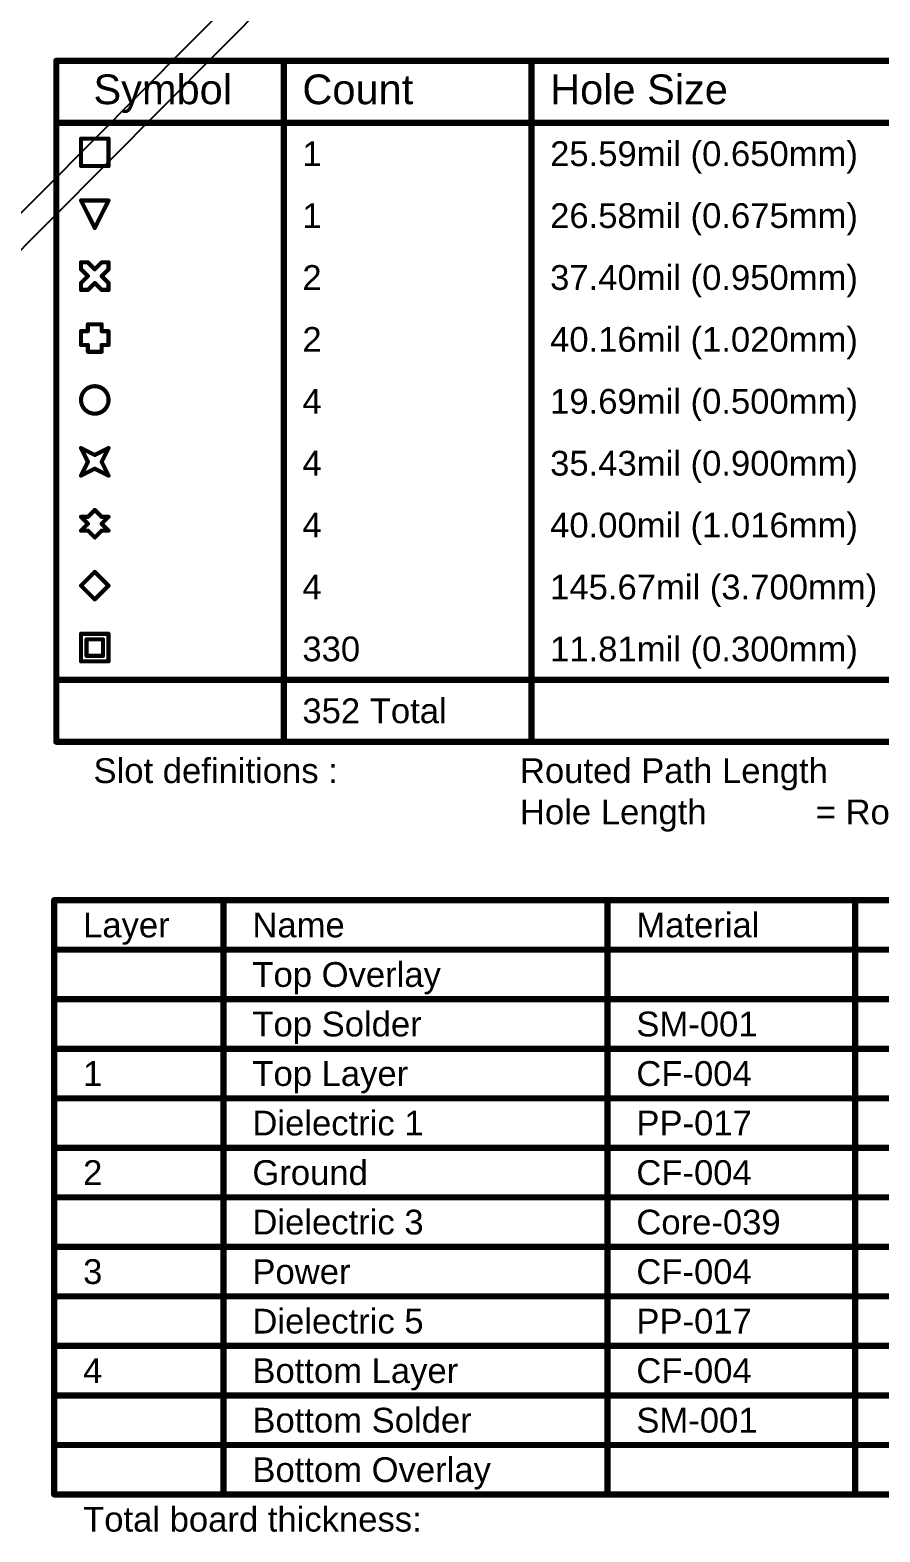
# Model space of a CAD drawing. Header units: inches. Extents: x -22 to 5433, y -13 to 5447.
# Drawn here: x 90 to 142.3, y -12.9 to 79.6 of the extents above; entities that cross this region are included whole.
import ezdxf

# ---------------------------------------------------------------- set-up
doc = ezdxf.new("R2010")
doc.units = ezdxf.units.IN
for name, color, linetype in [('Bottom Solder', 6, 'Continuous'), ('Drill Drawing', 1, 'Continuous'), ('Fabrication', 76, 'Continuous')]:
    doc.layers.add(name, color=color, linetype=linetype)
doc.styles.add('Arial', font='', dxfattribs={"height": 0.2})
doc.styles.get('Arial').set_extended_font_data('Arial')

msp = doc.modelspace()

# ---------------------------------------------------------------- linework, layer by layer
at = {"layer": 'Bottom Solder'}
for p in [(54.186, 32.832), (56.485, 32.864)]:
    msp.add_line(p, (5432.852, 5447.493), dxfattribs=at)
at = {"layer": 'Drill Drawing'}
for points in [[(91.605, 77.672, 0.381, 0.381, 0), (435.221, 77.672, 0.381, 0.381, 0)], [(91.605, 35.762, 0.381, 0.381, 0), (91.605, 77.672, 0.381, 0.381, 0)], [(105.597, 35.762, 0.381, 0.381, 0), (105.597, 77.672, 0.381, 0.381, 0)], [(120.833, 35.762, 0.381, 0.381, 0), (120.833, 77.672, 0.381, 0.381, 0)], [(91.605, 73.862, 0.381, 0.381, 0), (435.221, 73.862, 0.381, 0.381, 0)], [(93.124, 72.888, 0.254, 0.254, 0), (94.817, 72.888, 0.254, 0.254, 0)], [(93.124, 71.195, 0.254, 0.254, 0), (93.124, 72.888, 0.254, 0.254, 0)], [(94.817, 71.195, 0.254, 0.254, 0), (94.817, 72.888, 0.254, 0.254, 0)], [(93.124, 71.195, 0.254, 0.254, 0), (94.817, 71.195, 0.254, 0.254, 0)], [(93.124, 69.078, 0.254, 0.254, 0), (94.817, 69.078, 0.254, 0.254, 0)], [(93.124, 69.078, 0.254, 0.254, 0), (93.97, 67.385, 0.254, 0.254, 0)], [(93.97, 67.385, 0.254, 0.254, 0), (94.817, 69.078, 0.254, 0.254, 0)], [(93.124, 64.845, 0.254, 0.254, 0), (93.124, 65.268, 0.254, 0.254, 0)], [(93.124, 65.268, 0.254, 0.254, 0), (93.547, 65.268, 0.254, 0.254, 0)], [(93.124, 64.845, 0.254, 0.254, 0), (93.547, 64.421, 0.254, 0.254, 0)], [(93.547, 65.268, 0.254, 0.254, 0), (93.97, 64.845, 0.254, 0.254, 0)], [(93.97, 64.845, 0.254, 0.254, 0), (94.394, 65.268, 0.254, 0.254, 0)], [(94.394, 65.268, 0.254, 0.254, 0), (94.817, 65.268, 0.254, 0.254, 0)], [(94.394, 64.421, 0.254, 0.254, 0), (94.817, 64.845, 0.254, 0.254, 0)], [(94.817, 64.845, 0.254, 0.254, 0), (94.817, 65.268, 0.254, 0.254, 0)], [(93.124, 63.998, 0.254, 0.254, 0), (93.547, 64.421, 0.254, 0.254, 0)], [(93.124, 63.575, 0.254, 0.254, 0), (93.124, 63.998, 0.254, 0.254, 0)], [(93.547, 63.575, 0.254, 0.254, 0), (93.97, 63.998, 0.254, 0.254, 0)], [(93.97, 63.998, 0.254, 0.254, 0), (94.394, 63.575, 0.254, 0.254, 0)], [(94.394, 64.421, 0.254, 0.254, 0), (94.817, 63.998, 0.254, 0.254, 0)], [(94.817, 63.575, 0.254, 0.254, 0), (94.817, 63.998, 0.254, 0.254, 0)], [(93.124, 63.575, 0.254, 0.254, 0), (93.547, 63.575, 0.254, 0.254, 0)], [(94.394, 63.575, 0.254, 0.254, 0), (94.817, 63.575, 0.254, 0.254, 0)], [(93.124, 60.188, 0.254, 0.254, 0), (93.124, 61.035, 0.254, 0.254, 0)], [(93.124, 61.035, 0.254, 0.254, 0), (93.547, 61.035, 0.254, 0.254, 0)], [(93.547, 61.035, 0.254, 0.254, 0), (93.547, 61.458, 0.254, 0.254, 0)], [(93.547, 61.458, 0.254, 0.254, 0), (94.394, 61.458, 0.254, 0.254, 0)], [(94.394, 61.035, 0.254, 0.254, 0), (94.394, 61.458, 0.254, 0.254, 0)], [(94.394, 61.035, 0.254, 0.254, 0), (94.817, 61.035, 0.254, 0.254, 0)], [(94.817, 60.188, 0.254, 0.254, 0), (94.817, 61.035, 0.254, 0.254, 0)], [(93.124, 60.188, 0.254, 0.254, 0), (93.547, 60.188, 0.254, 0.254, 0)], [(93.547, 59.765, 0.254, 0.254, 0), (93.547, 60.188, 0.254, 0.254, 0)], [(94.394, 60.188, 0.254, 0.254, 0), (94.817, 60.188, 0.254, 0.254, 0)], [(94.394, 59.765, 0.254, 0.254, 0), (94.394, 60.188, 0.254, 0.254, 0)], [(93.547, 59.765, 0.254, 0.254, 0), (94.394, 59.765, 0.254, 0.254, 0)], [(93.124, 53.838, 0.254, 0.254, 0), (93.97, 53.415, 0.254, 0.254, 0)], [(93.124, 53.838, 0.254, 0.254, 0), (93.547, 52.991, 0.254, 0.254, 0)], [(93.97, 53.415, 0.254, 0.254, 0), (94.817, 53.838, 0.254, 0.254, 0)], [(94.394, 52.991, 0.254, 0.254, 0), (94.817, 53.838, 0.254, 0.254, 0)], [(93.124, 52.145, 0.254, 0.254, 0), (93.547, 52.991, 0.254, 0.254, 0)], [(93.124, 52.145, 0.254, 0.254, 0), (93.97, 52.568, 0.254, 0.254, 0)], [(93.97, 52.568, 0.254, 0.254, 0), (94.817, 52.145, 0.254, 0.254, 0)], [(94.394, 52.991, 0.254, 0.254, 0), (94.817, 52.145, 0.254, 0.254, 0)], [(93.547, 49.605, 0.254, 0.254, 0), (93.97, 50.028, 0.254, 0.254, 0)], [(93.97, 50.028, 0.254, 0.254, 0), (94.394, 49.605, 0.254, 0.254, 0)], [(93.124, 49.605, 0.254, 0.254, 0), (93.547, 49.181, 0.254, 0.254, 0)], [(93.124, 49.605, 0.254, 0.254, 0), (93.547, 49.605, 0.254, 0.254, 0)], [(93.124, 48.758, 0.254, 0.254, 0), (93.547, 49.181, 0.254, 0.254, 0)], [(94.394, 49.605, 0.254, 0.254, 0), (94.817, 49.605, 0.254, 0.254, 0)], [(94.394, 49.181, 0.254, 0.254, 0), (94.817, 49.605, 0.254, 0.254, 0)], [(94.394, 49.181, 0.254, 0.254, 0), (94.817, 48.758, 0.254, 0.254, 0)], [(93.124, 48.758, 0.254, 0.254, 0), (93.547, 48.758, 0.254, 0.254, 0)], [(93.547, 48.758, 0.254, 0.254, 0), (93.97, 48.335, 0.254, 0.254, 0)], [(93.97, 48.335, 0.254, 0.254, 0), (94.394, 48.758, 0.254, 0.254, 0)], [(94.394, 48.758, 0.254, 0.254, 0), (94.817, 48.758, 0.254, 0.254, 0)], [(93.124, 45.371, 0.254, 0.254, 0), (93.97, 46.218, 0.254, 0.254, 0)], [(93.97, 46.218, 0.254, 0.254, 0), (94.817, 45.371, 0.254, 0.254, 0)], [(93.124, 45.371, 0.254, 0.254, 0), (93.97, 44.525, 0.254, 0.254, 0)], [(93.97, 44.525, 0.254, 0.254, 0), (94.817, 45.371, 0.254, 0.254, 0)], [(93.124, 42.408, 0.254, 0.254, 0), (94.817, 42.408, 0.254, 0.254, 0)], [(93.124, 40.715, 0.254, 0.254, 0), (93.124, 42.408, 0.254, 0.254, 0)], [(94.817, 40.715, 0.254, 0.254, 0), (94.817, 42.408, 0.254, 0.254, 0)], [(93.462, 42.069, 0.254, 0.254, 0), (94.478, 42.069, 0.254, 0.254, 0)], [(93.462, 41.053, 0.254, 0.254, 0), (93.462, 42.069, 0.254, 0.254, 0)], [(94.478, 41.053, 0.254, 0.254, 0), (94.478, 42.069, 0.254, 0.254, 0)], [(93.124, 40.715, 0.254, 0.254, 0), (94.817, 40.715, 0.254, 0.254, 0)], [(93.462, 41.053, 0.254, 0.254, 0), (94.478, 41.053, 0.254, 0.254, 0)], [(91.605, 39.572, 0.381, 0.381, 0), (435.221, 39.572, 0.381, 0.381, 0)], [(91.605, 35.762, 0.381, 0.381, 0), (435.221, 35.762, 0.381, 0.381, 0)]]:
    msp.add_lwpolyline(points, format="xyseb", dxfattribs=at)
for points in [[(91.51, 77.672, 0.191, 0.191, 1), (91.7, 77.672, 0.191, 0.191, 1)], [(91.51, 77.672, 0.191, 0.191, 1), (91.7, 77.672, 0.191, 0.191, 1)], [(105.502, 77.672, 0.191, 0.191, 1), (105.693, 77.672, 0.191, 0.191, 1)], [(120.738, 77.672, 0.191, 0.191, 1), (120.929, 77.672, 0.191, 0.191, 1)], [(91.51, 73.862, 0.191, 0.191, 1), (91.7, 73.862, 0.191, 0.191, 1)], [(93.06, 72.888, 0.127, 0.127, 1), (93.187, 72.888, 0.127, 0.127, 1)], [(93.06, 72.888, 0.127, 0.127, 1), (93.187, 72.888, 0.127, 0.127, 1)], [(94.754, 72.888, 0.127, 0.127, 1), (94.881, 72.888, 0.127, 0.127, 1)], [(94.754, 72.888, 0.127, 0.127, 1), (94.881, 72.888, 0.127, 0.127, 1)], [(93.06, 71.195, 0.127, 0.127, 1), (93.187, 71.195, 0.127, 0.127, 1)], [(93.06, 71.195, 0.127, 0.127, 1), (93.187, 71.195, 0.127, 0.127, 1)], [(94.754, 71.195, 0.127, 0.127, 1), (94.881, 71.195, 0.127, 0.127, 1)], [(94.754, 71.195, 0.127, 0.127, 1), (94.881, 71.195, 0.127, 0.127, 1)], [(93.06, 69.078, 0.127, 0.127, 1), (93.187, 69.078, 0.127, 0.127, 1)], [(93.06, 69.078, 0.127, 0.127, 1), (93.187, 69.078, 0.127, 0.127, 1)], [(94.754, 69.078, 0.127, 0.127, 1), (94.881, 69.078, 0.127, 0.127, 1)], [(94.754, 69.078, 0.127, 0.127, 1), (94.881, 69.078, 0.127, 0.127, 1)], [(93.907, 67.385, 0.127, 0.127, 1), (94.034, 67.385, 0.127, 0.127, 1)], [(93.907, 67.385, 0.127, 0.127, 1), (94.034, 67.385, 0.127, 0.127, 1)], [(93.06, 65.268, 0.127, 0.127, 1), (93.187, 65.268, 0.127, 0.127, 1)], [(93.06, 65.268, 0.127, 0.127, 1), (93.187, 65.268, 0.127, 0.127, 1)], [(93.06, 64.845, 0.127, 0.127, 1), (93.187, 64.845, 0.127, 0.127, 1)], [(93.06, 64.845, 0.127, 0.127, 1), (93.187, 64.845, 0.127, 0.127, 1)], [(93.484, 65.268, 0.127, 0.127, 1), (93.611, 65.268, 0.127, 0.127, 1)], [(93.484, 65.268, 0.127, 0.127, 1), (93.611, 65.268, 0.127, 0.127, 1)], [(93.907, 64.845, 0.127, 0.127, 1), (94.034, 64.845, 0.127, 0.127, 1)], [(93.907, 64.845, 0.127, 0.127, 1), (94.034, 64.845, 0.127, 0.127, 1)], [(94.33, 65.268, 0.127, 0.127, 1), (94.457, 65.268, 0.127, 0.127, 1)], [(94.33, 65.268, 0.127, 0.127, 1), (94.457, 65.268, 0.127, 0.127, 1)], [(94.754, 65.268, 0.127, 0.127, 1), (94.881, 65.268, 0.127, 0.127, 1)], [(94.754, 65.268, 0.127, 0.127, 1), (94.881, 65.268, 0.127, 0.127, 1)], [(94.754, 64.845, 0.127, 0.127, 1), (94.881, 64.845, 0.127, 0.127, 1)], [(94.754, 64.845, 0.127, 0.127, 1), (94.881, 64.845, 0.127, 0.127, 1)], [(93.06, 63.998, 0.127, 0.127, 1), (93.187, 63.998, 0.127, 0.127, 1)], [(93.06, 63.998, 0.127, 0.127, 1), (93.187, 63.998, 0.127, 0.127, 1)], [(93.484, 64.421, 0.127, 0.127, 1), (93.611, 64.421, 0.127, 0.127, 1)], [(93.484, 64.421, 0.127, 0.127, 1), (93.611, 64.421, 0.127, 0.127, 1)], [(93.907, 63.998, 0.127, 0.127, 1), (94.034, 63.998, 0.127, 0.127, 1)], [(93.907, 63.998, 0.127, 0.127, 1), (94.034, 63.998, 0.127, 0.127, 1)], [(94.33, 64.421, 0.127, 0.127, 1), (94.457, 64.421, 0.127, 0.127, 1)], [(94.33, 64.421, 0.127, 0.127, 1), (94.457, 64.421, 0.127, 0.127, 1)], [(94.754, 63.998, 0.127, 0.127, 1), (94.881, 63.998, 0.127, 0.127, 1)], [(94.754, 63.998, 0.127, 0.127, 1), (94.881, 63.998, 0.127, 0.127, 1)], [(93.06, 63.575, 0.127, 0.127, 1), (93.187, 63.575, 0.127, 0.127, 1)], [(93.06, 63.575, 0.127, 0.127, 1), (93.187, 63.575, 0.127, 0.127, 1)], [(93.484, 63.575, 0.127, 0.127, 1), (93.611, 63.575, 0.127, 0.127, 1)], [(93.484, 63.575, 0.127, 0.127, 1), (93.611, 63.575, 0.127, 0.127, 1)], [(94.33, 63.575, 0.127, 0.127, 1), (94.457, 63.575, 0.127, 0.127, 1)], [(94.33, 63.575, 0.127, 0.127, 1), (94.457, 63.575, 0.127, 0.127, 1)], [(94.754, 63.575, 0.127, 0.127, 1), (94.881, 63.575, 0.127, 0.127, 1)], [(94.754, 63.575, 0.127, 0.127, 1), (94.881, 63.575, 0.127, 0.127, 1)], [(93.06, 61.035, 0.127, 0.127, 1), (93.187, 61.035, 0.127, 0.127, 1)], [(93.06, 61.035, 0.127, 0.127, 1), (93.187, 61.035, 0.127, 0.127, 1)], [(93.484, 61.458, 0.127, 0.127, 1), (93.611, 61.458, 0.127, 0.127, 1)], [(93.484, 61.458, 0.127, 0.127, 1), (93.611, 61.458, 0.127, 0.127, 1)], [(93.484, 61.035, 0.127, 0.127, 1), (93.611, 61.035, 0.127, 0.127, 1)], [(93.484, 61.035, 0.127, 0.127, 1), (93.611, 61.035, 0.127, 0.127, 1)], [(94.33, 61.458, 0.127, 0.127, 1), (94.457, 61.458, 0.127, 0.127, 1)], [(94.33, 61.458, 0.127, 0.127, 1), (94.457, 61.458, 0.127, 0.127, 1)], [(94.33, 61.035, 0.127, 0.127, 1), (94.457, 61.035, 0.127, 0.127, 1)], [(94.33, 61.035, 0.127, 0.127, 1), (94.457, 61.035, 0.127, 0.127, 1)], [(94.754, 61.035, 0.127, 0.127, 1), (94.881, 61.035, 0.127, 0.127, 1)], [(94.754, 61.035, 0.127, 0.127, 1), (94.881, 61.035, 0.127, 0.127, 1)], [(93.06, 60.188, 0.127, 0.127, 1), (93.187, 60.188, 0.127, 0.127, 1)], [(93.06, 60.188, 0.127, 0.127, 1), (93.187, 60.188, 0.127, 0.127, 1)], [(93.484, 60.188, 0.127, 0.127, 1), (93.611, 60.188, 0.127, 0.127, 1)], [(93.484, 60.188, 0.127, 0.127, 1), (93.611, 60.188, 0.127, 0.127, 1)], [(94.33, 60.188, 0.127, 0.127, 1), (94.457, 60.188, 0.127, 0.127, 1)], [(94.33, 60.188, 0.127, 0.127, 1), (94.457, 60.188, 0.127, 0.127, 1)], [(94.754, 60.188, 0.127, 0.127, 1), (94.881, 60.188, 0.127, 0.127, 1)], [(94.754, 60.188, 0.127, 0.127, 1), (94.881, 60.188, 0.127, 0.127, 1)], [(93.484, 59.765, 0.127, 0.127, 1), (93.611, 59.765, 0.127, 0.127, 1)], [(93.484, 59.765, 0.127, 0.127, 1), (93.611, 59.765, 0.127, 0.127, 1)], [(94.33, 59.765, 0.127, 0.127, 1), (94.457, 59.765, 0.127, 0.127, 1)], [(94.33, 59.765, 0.127, 0.127, 1), (94.457, 59.765, 0.127, 0.127, 1)], [(94.817, 56.801, 0.254, 0.254, 1), (93.124, 56.801, 0.254, 0.254, 1)], [(93.06, 56.801, 0.127, 0.127, 1), (93.187, 56.801, 0.127, 0.127, 1)], [(94.754, 56.801, 0.127, 0.127, 1), (94.881, 56.801, 0.127, 0.127, 1)], [(93.06, 53.838, 0.127, 0.127, 1), (93.187, 53.838, 0.127, 0.127, 1)], [(93.06, 53.838, 0.127, 0.127, 1), (93.187, 53.838, 0.127, 0.127, 1)], [(94.754, 53.838, 0.127, 0.127, 1), (94.881, 53.838, 0.127, 0.127, 1)], [(94.754, 53.838, 0.127, 0.127, 1), (94.881, 53.838, 0.127, 0.127, 1)], [(93.484, 52.991, 0.127, 0.127, 1), (93.611, 52.991, 0.127, 0.127, 1)], [(93.484, 52.991, 0.127, 0.127, 1), (93.611, 52.991, 0.127, 0.127, 1)], [(93.907, 53.415, 0.127, 0.127, 1), (94.034, 53.415, 0.127, 0.127, 1)], [(93.907, 53.415, 0.127, 0.127, 1), (94.034, 53.415, 0.127, 0.127, 1)], [(93.907, 52.568, 0.127, 0.127, 1), (94.034, 52.568, 0.127, 0.127, 1)], [(93.907, 52.568, 0.127, 0.127, 1), (94.034, 52.568, 0.127, 0.127, 1)], [(94.33, 52.991, 0.127, 0.127, 1), (94.457, 52.991, 0.127, 0.127, 1)], [(94.33, 52.991, 0.127, 0.127, 1), (94.457, 52.991, 0.127, 0.127, 1)], [(93.06, 52.145, 0.127, 0.127, 1), (93.187, 52.145, 0.127, 0.127, 1)], [(93.06, 52.145, 0.127, 0.127, 1), (93.187, 52.145, 0.127, 0.127, 1)], [(94.754, 52.145, 0.127, 0.127, 1), (94.881, 52.145, 0.127, 0.127, 1)], [(94.754, 52.145, 0.127, 0.127, 1), (94.881, 52.145, 0.127, 0.127, 1)], [(93.907, 50.028, 0.127, 0.127, 1), (94.034, 50.028, 0.127, 0.127, 1)], [(93.907, 50.028, 0.127, 0.127, 1), (94.034, 50.028, 0.127, 0.127, 1)], [(93.06, 49.605, 0.127, 0.127, 1), (93.187, 49.605, 0.127, 0.127, 1)], [(93.06, 49.605, 0.127, 0.127, 1), (93.187, 49.605, 0.127, 0.127, 1)], [(93.484, 49.605, 0.127, 0.127, 1), (93.611, 49.605, 0.127, 0.127, 1)], [(93.484, 49.605, 0.127, 0.127, 1), (93.611, 49.605, 0.127, 0.127, 1)], [(93.484, 49.181, 0.127, 0.127, 1), (93.611, 49.181, 0.127, 0.127, 1)], [(93.484, 49.181, 0.127, 0.127, 1), (93.611, 49.181, 0.127, 0.127, 1)], [(94.33, 49.605, 0.127, 0.127, 1), (94.457, 49.605, 0.127, 0.127, 1)], [(94.33, 49.605, 0.127, 0.127, 1), (94.457, 49.605, 0.127, 0.127, 1)], [(94.33, 49.181, 0.127, 0.127, 1), (94.457, 49.181, 0.127, 0.127, 1)], [(94.33, 49.181, 0.127, 0.127, 1), (94.457, 49.181, 0.127, 0.127, 1)], [(94.754, 49.605, 0.127, 0.127, 1), (94.881, 49.605, 0.127, 0.127, 1)], [(94.754, 49.605, 0.127, 0.127, 1), (94.881, 49.605, 0.127, 0.127, 1)], [(93.06, 48.758, 0.127, 0.127, 1), (93.187, 48.758, 0.127, 0.127, 1)], [(93.06, 48.758, 0.127, 0.127, 1), (93.187, 48.758, 0.127, 0.127, 1)], [(93.484, 48.758, 0.127, 0.127, 1), (93.611, 48.758, 0.127, 0.127, 1)], [(93.484, 48.758, 0.127, 0.127, 1), (93.611, 48.758, 0.127, 0.127, 1)], [(93.907, 48.335, 0.127, 0.127, 1), (94.034, 48.335, 0.127, 0.127, 1)], [(93.907, 48.335, 0.127, 0.127, 1), (94.034, 48.335, 0.127, 0.127, 1)], [(94.33, 48.758, 0.127, 0.127, 1), (94.457, 48.758, 0.127, 0.127, 1)], [(94.33, 48.758, 0.127, 0.127, 1), (94.457, 48.758, 0.127, 0.127, 1)], [(94.754, 48.758, 0.127, 0.127, 1), (94.881, 48.758, 0.127, 0.127, 1)], [(94.754, 48.758, 0.127, 0.127, 1), (94.881, 48.758, 0.127, 0.127, 1)], [(93.907, 46.218, 0.127, 0.127, 1), (94.034, 46.218, 0.127, 0.127, 1)], [(93.907, 46.218, 0.127, 0.127, 1), (94.034, 46.218, 0.127, 0.127, 1)], [(93.06, 45.371, 0.127, 0.127, 1), (93.187, 45.371, 0.127, 0.127, 1)], [(93.06, 45.371, 0.127, 0.127, 1), (93.187, 45.371, 0.127, 0.127, 1)], [(94.754, 45.371, 0.127, 0.127, 1), (94.881, 45.371, 0.127, 0.127, 1)], [(94.754, 45.371, 0.127, 0.127, 1), (94.881, 45.371, 0.127, 0.127, 1)], [(93.907, 44.525, 0.127, 0.127, 1), (94.034, 44.525, 0.127, 0.127, 1)], [(93.907, 44.525, 0.127, 0.127, 1), (94.034, 44.525, 0.127, 0.127, 1)], [(93.06, 42.408, 0.127, 0.127, 1), (93.187, 42.408, 0.127, 0.127, 1)], [(93.06, 42.408, 0.127, 0.127, 1), (93.187, 42.408, 0.127, 0.127, 1)], [(94.754, 42.408, 0.127, 0.127, 1), (94.881, 42.408, 0.127, 0.127, 1)], [(94.754, 42.408, 0.127, 0.127, 1), (94.881, 42.408, 0.127, 0.127, 1)], [(93.399, 42.069, 0.127, 0.127, 1), (93.526, 42.069, 0.127, 0.127, 1)], [(93.399, 42.069, 0.127, 0.127, 1), (93.526, 42.069, 0.127, 0.127, 1)], [(94.415, 42.069, 0.127, 0.127, 1), (94.542, 42.069, 0.127, 0.127, 1)], [(94.415, 42.069, 0.127, 0.127, 1), (94.542, 42.069, 0.127, 0.127, 1)], [(93.06, 40.715, 0.127, 0.127, 1), (93.187, 40.715, 0.127, 0.127, 1)], [(93.06, 40.715, 0.127, 0.127, 1), (93.187, 40.715, 0.127, 0.127, 1)], [(93.399, 41.053, 0.127, 0.127, 1), (93.526, 41.053, 0.127, 0.127, 1)], [(93.399, 41.053, 0.127, 0.127, 1), (93.526, 41.053, 0.127, 0.127, 1)], [(94.415, 41.053, 0.127, 0.127, 1), (94.542, 41.053, 0.127, 0.127, 1)], [(94.415, 41.053, 0.127, 0.127, 1), (94.542, 41.053, 0.127, 0.127, 1)], [(94.754, 40.715, 0.127, 0.127, 1), (94.881, 40.715, 0.127, 0.127, 1)], [(94.754, 40.715, 0.127, 0.127, 1), (94.881, 40.715, 0.127, 0.127, 1)], [(91.51, 39.572, 0.191, 0.191, 1), (91.7, 39.572, 0.191, 0.191, 1)], [(91.51, 35.762, 0.191, 0.191, 1), (91.7, 35.762, 0.191, 0.191, 1)], [(91.51, 35.762, 0.191, 0.191, 1), (91.7, 35.762, 0.191, 0.191, 1)], [(105.502, 35.762, 0.191, 0.191, 1), (105.693, 35.762, 0.191, 0.191, 1)], [(120.738, 35.762, 0.191, 0.191, 1), (120.929, 35.762, 0.191, 0.191, 1)]]:
    msp.add_lwpolyline(points, format="xyseb", close=True, dxfattribs=at)
at = {"layer": 'Fabrication'}
for points in [[(91.474, 26.01, 0.381, 0.381, 0), (200.158, 26.01, 0.381, 0.381, 0)], [(91.474, -10.566, 0.381, 0.381, 0), (91.474, 26.01, 0.381, 0.381, 0)], [(101.886, -10.566, 0.381, 0.381, 0), (101.886, 26.01, 0.381, 0.381, 0)], [(125.501, -10.566, 0.381, 0.381, 0), (125.501, 26.01, 0.381, 0.381, 0)], [(140.738, -10.566, 0.381, 0.381, 0), (140.738, 26.01, 0.381, 0.381, 0)], [(91.474, 22.962, 0.381, 0.381, 0), (200.158, 22.962, 0.381, 0.381, 0)], [(91.474, 19.914, 0.381, 0.381, 0), (101.886, 19.914, 0.381, 0.381, 0)], [(101.886, 19.914, 0.381, 0.381, 0), (125.501, 19.914, 0.381, 0.381, 0)], [(125.501, 19.914, 0.381, 0.381, 0), (140.738, 19.914, 0.381, 0.381, 0)], [(140.738, 19.914, 0.381, 0.381, 0), (157.243, 19.914, 0.381, 0.381, 0)], [(91.474, 16.866, 0.381, 0.381, 0), (101.886, 16.866, 0.381, 0.381, 0)], [(101.886, 16.866, 0.381, 0.381, 0), (125.501, 16.866, 0.381, 0.381, 0)], [(125.501, 16.866, 0.381, 0.381, 0), (140.738, 16.866, 0.381, 0.381, 0)], [(140.738, 16.866, 0.381, 0.381, 0), (157.243, 16.866, 0.381, 0.381, 0)], [(91.474, 13.818, 0.381, 0.381, 0), (101.886, 13.818, 0.381, 0.381, 0)], [(101.886, 13.818, 0.381, 0.381, 0), (125.501, 13.818, 0.381, 0.381, 0)], [(125.501, 13.818, 0.381, 0.381, 0), (140.738, 13.818, 0.381, 0.381, 0)], [(140.738, 13.818, 0.381, 0.381, 0), (157.243, 13.818, 0.381, 0.381, 0)], [(91.474, 10.77, 0.381, 0.381, 0), (101.886, 10.77, 0.381, 0.381, 0)], [(101.886, 10.77, 0.381, 0.381, 0), (125.501, 10.77, 0.381, 0.381, 0)], [(125.501, 10.77, 0.381, 0.381, 0), (140.738, 10.77, 0.381, 0.381, 0)], [(140.738, 10.77, 0.381, 0.381, 0), (157.243, 10.77, 0.381, 0.381, 0)], [(91.474, 7.722, 0.381, 0.381, 0), (101.886, 7.722, 0.381, 0.381, 0)], [(101.886, 7.722, 0.381, 0.381, 0), (125.501, 7.722, 0.381, 0.381, 0)], [(125.501, 7.722, 0.381, 0.381, 0), (140.738, 7.722, 0.381, 0.381, 0)], [(140.738, 7.722, 0.381, 0.381, 0), (157.243, 7.722, 0.381, 0.381, 0)], [(91.474, 4.674, 0.381, 0.381, 0), (101.886, 4.674, 0.381, 0.381, 0)], [(101.886, 4.674, 0.381, 0.381, 0), (125.501, 4.674, 0.381, 0.381, 0)], [(125.501, 4.674, 0.381, 0.381, 0), (140.738, 4.674, 0.381, 0.381, 0)], [(140.738, 4.674, 0.381, 0.381, 0), (157.243, 4.674, 0.381, 0.381, 0)], [(91.474, 1.626, 0.381, 0.381, 0), (101.886, 1.626, 0.381, 0.381, 0)], [(101.886, 1.626, 0.381, 0.381, 0), (125.501, 1.626, 0.381, 0.381, 0)], [(125.501, 1.626, 0.381, 0.381, 0), (140.738, 1.626, 0.381, 0.381, 0)], [(140.738, 1.626, 0.381, 0.381, 0), (157.243, 1.626, 0.381, 0.381, 0)], [(91.474, -1.422, 0.381, 0.381, 0), (101.886, -1.422, 0.381, 0.381, 0)], [(101.886, -1.422, 0.381, 0.381, 0), (125.501, -1.422, 0.381, 0.381, 0)], [(125.501, -1.422, 0.381, 0.381, 0), (140.738, -1.422, 0.381, 0.381, 0)], [(140.738, -1.422, 0.381, 0.381, 0), (157.243, -1.422, 0.381, 0.381, 0)], [(91.474, -4.47, 0.381, 0.381, 0), (101.886, -4.47, 0.381, 0.381, 0)], [(101.886, -4.47, 0.381, 0.381, 0), (125.501, -4.47, 0.381, 0.381, 0)], [(125.501, -4.47, 0.381, 0.381, 0), (140.738, -4.47, 0.381, 0.381, 0)], [(140.738, -4.47, 0.381, 0.381, 0), (157.243, -4.47, 0.381, 0.381, 0)], [(91.474, -7.518, 0.381, 0.381, 0), (101.886, -7.518, 0.381, 0.381, 0)], [(101.886, -7.518, 0.381, 0.381, 0), (125.501, -7.518, 0.381, 0.381, 0)], [(125.501, -7.518, 0.381, 0.381, 0), (140.738, -7.518, 0.381, 0.381, 0)], [(140.738, -7.518, 0.381, 0.381, 0), (157.243, -7.518, 0.381, 0.381, 0)], [(91.474, -10.566, 0.381, 0.381, 0), (101.886, -10.566, 0.381, 0.381, 0)], [(101.886, -10.566, 0.381, 0.381, 0), (125.501, -10.566, 0.381, 0.381, 0)], [(125.501, -10.566, 0.381, 0.381, 0), (140.738, -10.566, 0.381, 0.381, 0)], [(140.738, -10.566, 0.381, 0.381, 0), (157.243, -10.566, 0.381, 0.381, 0)]]:
    msp.add_lwpolyline(points, format="xyseb", dxfattribs=at)
for points in [[(91.379, 26.01, 0.191, 0.191, 1), (91.569, 26.01, 0.191, 0.191, 1)], [(91.379, 26.01, 0.191, 0.191, 1), (91.569, 26.01, 0.191, 0.191, 1)], [(101.791, 26.01, 0.191, 0.191, 1), (101.981, 26.01, 0.191, 0.191, 1)], [(125.406, 26.01, 0.191, 0.191, 1), (125.597, 26.01, 0.191, 0.191, 1)], [(140.642, 26.01, 0.191, 0.191, 1), (140.833, 26.01, 0.191, 0.191, 1)], [(91.379, 22.962, 0.191, 0.191, 1), (91.569, 22.962, 0.191, 0.191, 1)], [(91.379, 19.914, 0.191, 0.191, 1), (91.569, 19.914, 0.191, 0.191, 1)], [(101.791, 19.914, 0.191, 0.191, 1), (101.981, 19.914, 0.191, 0.191, 1)], [(101.791, 19.914, 0.191, 0.191, 1), (101.981, 19.914, 0.191, 0.191, 1)], [(125.406, 19.914, 0.191, 0.191, 1), (125.597, 19.914, 0.191, 0.191, 1)], [(125.406, 19.914, 0.191, 0.191, 1), (125.597, 19.914, 0.191, 0.191, 1)], [(140.642, 19.914, 0.191, 0.191, 1), (140.833, 19.914, 0.191, 0.191, 1)], [(140.642, 19.914, 0.191, 0.191, 1), (140.833, 19.914, 0.191, 0.191, 1)], [(91.379, 16.866, 0.191, 0.191, 1), (91.569, 16.866, 0.191, 0.191, 1)], [(101.791, 16.866, 0.191, 0.191, 1), (101.981, 16.866, 0.191, 0.191, 1)], [(101.791, 16.866, 0.191, 0.191, 1), (101.981, 16.866, 0.191, 0.191, 1)], [(125.406, 16.866, 0.191, 0.191, 1), (125.597, 16.866, 0.191, 0.191, 1)], [(125.406, 16.866, 0.191, 0.191, 1), (125.597, 16.866, 0.191, 0.191, 1)], [(140.642, 16.866, 0.191, 0.191, 1), (140.833, 16.866, 0.191, 0.191, 1)], [(140.642, 16.866, 0.191, 0.191, 1), (140.833, 16.866, 0.191, 0.191, 1)], [(91.379, 13.818, 0.191, 0.191, 1), (91.569, 13.818, 0.191, 0.191, 1)], [(101.791, 13.818, 0.191, 0.191, 1), (101.981, 13.818, 0.191, 0.191, 1)], [(101.791, 13.818, 0.191, 0.191, 1), (101.981, 13.818, 0.191, 0.191, 1)], [(125.406, 13.818, 0.191, 0.191, 1), (125.597, 13.818, 0.191, 0.191, 1)], [(125.406, 13.818, 0.191, 0.191, 1), (125.597, 13.818, 0.191, 0.191, 1)], [(140.642, 13.818, 0.191, 0.191, 1), (140.833, 13.818, 0.191, 0.191, 1)], [(140.642, 13.818, 0.191, 0.191, 1), (140.833, 13.818, 0.191, 0.191, 1)], [(91.379, 10.77, 0.191, 0.191, 1), (91.569, 10.77, 0.191, 0.191, 1)], [(101.791, 10.77, 0.191, 0.191, 1), (101.981, 10.77, 0.191, 0.191, 1)], [(101.791, 10.77, 0.191, 0.191, 1), (101.981, 10.77, 0.191, 0.191, 1)], [(125.406, 10.77, 0.191, 0.191, 1), (125.597, 10.77, 0.191, 0.191, 1)], [(125.406, 10.77, 0.191, 0.191, 1), (125.597, 10.77, 0.191, 0.191, 1)], [(140.642, 10.77, 0.191, 0.191, 1), (140.833, 10.77, 0.191, 0.191, 1)], [(140.642, 10.77, 0.191, 0.191, 1), (140.833, 10.77, 0.191, 0.191, 1)], [(91.379, 7.722, 0.191, 0.191, 1), (91.569, 7.722, 0.191, 0.191, 1)], [(101.791, 7.722, 0.191, 0.191, 1), (101.981, 7.722, 0.191, 0.191, 1)], [(101.791, 7.722, 0.191, 0.191, 1), (101.981, 7.722, 0.191, 0.191, 1)], [(125.406, 7.722, 0.191, 0.191, 1), (125.597, 7.722, 0.191, 0.191, 1)], [(125.406, 7.722, 0.191, 0.191, 1), (125.597, 7.722, 0.191, 0.191, 1)], [(140.642, 7.722, 0.191, 0.191, 1), (140.833, 7.722, 0.191, 0.191, 1)], [(140.642, 7.722, 0.191, 0.191, 1), (140.833, 7.722, 0.191, 0.191, 1)], [(91.379, 4.674, 0.191, 0.191, 1), (91.569, 4.674, 0.191, 0.191, 1)], [(101.791, 4.674, 0.191, 0.191, 1), (101.981, 4.674, 0.191, 0.191, 1)], [(101.791, 4.674, 0.191, 0.191, 1), (101.981, 4.674, 0.191, 0.191, 1)], [(125.406, 4.674, 0.191, 0.191, 1), (125.597, 4.674, 0.191, 0.191, 1)], [(125.406, 4.674, 0.191, 0.191, 1), (125.597, 4.674, 0.191, 0.191, 1)], [(140.642, 4.674, 0.191, 0.191, 1), (140.833, 4.674, 0.191, 0.191, 1)], [(140.642, 4.674, 0.191, 0.191, 1), (140.833, 4.674, 0.191, 0.191, 1)], [(91.379, 1.626, 0.191, 0.191, 1), (91.569, 1.626, 0.191, 0.191, 1)], [(101.791, 1.626, 0.191, 0.191, 1), (101.981, 1.626, 0.191, 0.191, 1)], [(101.791, 1.626, 0.191, 0.191, 1), (101.981, 1.626, 0.191, 0.191, 1)], [(125.406, 1.626, 0.191, 0.191, 1), (125.597, 1.626, 0.191, 0.191, 1)], [(125.406, 1.626, 0.191, 0.191, 1), (125.597, 1.626, 0.191, 0.191, 1)], [(140.642, 1.626, 0.191, 0.191, 1), (140.833, 1.626, 0.191, 0.191, 1)], [(140.642, 1.626, 0.191, 0.191, 1), (140.833, 1.626, 0.191, 0.191, 1)], [(91.379, -1.422, 0.191, 0.191, 1), (91.569, -1.422, 0.191, 0.191, 1)], [(101.791, -1.422, 0.191, 0.191, 1), (101.981, -1.422, 0.191, 0.191, 1)], [(101.791, -1.422, 0.191, 0.191, 1), (101.981, -1.422, 0.191, 0.191, 1)], [(125.406, -1.422, 0.191, 0.191, 1), (125.597, -1.422, 0.191, 0.191, 1)], [(125.406, -1.422, 0.191, 0.191, 1), (125.597, -1.422, 0.191, 0.191, 1)], [(140.642, -1.422, 0.191, 0.191, 1), (140.833, -1.422, 0.191, 0.191, 1)], [(140.642, -1.422, 0.191, 0.191, 1), (140.833, -1.422, 0.191, 0.191, 1)], [(91.379, -4.47, 0.191, 0.191, 1), (91.569, -4.47, 0.191, 0.191, 1)], [(101.791, -4.47, 0.191, 0.191, 1), (101.981, -4.47, 0.191, 0.191, 1)], [(101.791, -4.47, 0.191, 0.191, 1), (101.981, -4.47, 0.191, 0.191, 1)], [(125.406, -4.47, 0.191, 0.191, 1), (125.597, -4.47, 0.191, 0.191, 1)], [(125.406, -4.47, 0.191, 0.191, 1), (125.597, -4.47, 0.191, 0.191, 1)], [(140.642, -4.47, 0.191, 0.191, 1), (140.833, -4.47, 0.191, 0.191, 1)], [(140.642, -4.47, 0.191, 0.191, 1), (140.833, -4.47, 0.191, 0.191, 1)], [(91.379, -7.518, 0.191, 0.191, 1), (91.569, -7.518, 0.191, 0.191, 1)], [(101.791, -7.518, 0.191, 0.191, 1), (101.981, -7.518, 0.191, 0.191, 1)], [(101.791, -7.518, 0.191, 0.191, 1), (101.981, -7.518, 0.191, 0.191, 1)], [(125.406, -7.518, 0.191, 0.191, 1), (125.597, -7.518, 0.191, 0.191, 1)], [(125.406, -7.518, 0.191, 0.191, 1), (125.597, -7.518, 0.191, 0.191, 1)], [(140.642, -7.518, 0.191, 0.191, 1), (140.833, -7.518, 0.191, 0.191, 1)], [(140.642, -7.518, 0.191, 0.191, 1), (140.833, -7.518, 0.191, 0.191, 1)], [(91.379, -10.566, 0.191, 0.191, 1), (91.569, -10.566, 0.191, 0.191, 1)], [(91.379, -10.566, 0.191, 0.191, 1), (91.569, -10.566, 0.191, 0.191, 1)], [(101.791, -10.566, 0.191, 0.191, 1), (101.981, -10.566, 0.191, 0.191, 1)], [(101.791, -10.566, 0.191, 0.191, 1), (101.981, -10.566, 0.191, 0.191, 1)], [(101.791, -10.566, 0.191, 0.191, 1), (101.981, -10.566, 0.191, 0.191, 1)], [(125.406, -10.566, 0.191, 0.191, 1), (125.597, -10.566, 0.191, 0.191, 1)], [(125.406, -10.566, 0.191, 0.191, 1), (125.597, -10.566, 0.191, 0.191, 1)], [(125.406, -10.566, 0.191, 0.191, 1), (125.597, -10.566, 0.191, 0.191, 1)], [(140.642, -10.566, 0.191, 0.191, 1), (140.833, -10.566, 0.191, 0.191, 1)], [(140.642, -10.566, 0.191, 0.191, 1), (140.833, -10.566, 0.191, 0.191, 1)], [(140.642, -10.566, 0.191, 0.191, 1), (140.833, -10.566, 0.191, 0.191, 1)]]:
    msp.add_lwpolyline(points, format="xyseb", close=True, dxfattribs=at)

# ---------------------------------------------------------------- texts
at = {"layer": 'Drill Drawing', "style": 'Arial'}
for s, height, p in [('Symbol', 1.8288, (93.891, 75.005)), ('Count', 1.8288, (106.74, 75.005)), ('Hole Size', 1.8288, (121.976, 75.005)), ('1', 1.524, (106.74, 71.195)), ('25.59mil (0.650mm)', 1.524, (121.976, 71.195)), ('1', 1.524, (106.74, 67.385)), ('26.58mil (0.675mm)', 1.524, (121.976, 67.385)), ('2', 1.524, (106.74, 63.575)), ('37.40mil (0.950mm)', 1.524, (121.976, 63.575)), ('2', 1.524, (106.74, 59.765)), ('40.16mil (1.020mm)', 1.524, (121.976, 59.765)), ('4', 1.524, (106.74, 55.955)), ('19.69mil (0.500mm)', 1.524, (121.976, 55.955)), ('4', 1.524, (106.74, 52.145)), ('35.43mil (0.900mm)', 1.524, (121.976, 52.145)), ('40.00mil (1.016mm)', 1.524, (121.976, 48.335)), ('4', 1.524, (106.74, 48.335)), ('4', 1.524, (106.74, 44.525)), ('145.67mil (3.700mm)', 1.524, (121.976, 44.525)), ('330', 1.524, (106.74, 40.715)), ('11.81mil (0.300mm)', 1.524, (121.976, 40.715)), ('352 Total', 1.524, (106.74, 36.905)), ('Slot definitions :', 1.524, (93.891, 33.222)), ('Routed Path Length', 1.524, (120.121, 33.222)), ('Hole Length', 1.524, (120.121, 30.683)), (' = Routed Path Length + Tool Size = Slot length as defined in the PCB layout', 1.524, (137.719, 30.683))]:
    msp.add_text(s, height=height, dxfattribs=at).set_placement(p)
at = {"layer": 'Fabrication', "style": 'Arial'}
for s, p in [('Layer', (93.252, 23.724)), ('Name', (103.664, 23.724)), ('Material', (127.279, 23.724)), ('Top Overlay', (103.664, 20.676)), ('Top Solder', (103.664, 17.628)), ('SM-001', (127.279, 17.628)), ('1', (93.252, 14.58)), ('Top Layer', (103.664, 14.58)), ('CF-004', (127.279, 14.58)), ('Dielectric 1', (103.664, 11.532)), ('PP-017', (127.279, 11.532)), ('2', (93.252, 8.484)), ('Ground', (103.664, 8.484)), ('CF-004', (127.279, 8.484)), ('Dielectric 3', (103.664, 5.436)), ('Core-039', (127.279, 5.436)), ('3', (93.252, 2.388)), ('Power', (103.664, 2.388)), ('CF-004', (127.279, 2.388)), ('Dielectric 5', (103.664, -0.66)), ('PP-017', (127.279, -0.66)), ('4', (93.252, -3.708)), ('Bottom Layer', (103.664, -3.708)), ('CF-004', (127.279, -3.708)), ('Bottom Solder', (103.664, -6.756)), ('SM-001', (127.279, -6.756)), ('Bottom Overlay', (103.664, -9.804)), ('Total board thickness:', (93.252, -12.852))]:
    msp.add_text(s, height=1.524, dxfattribs=at).set_placement(p)

doc.saveas('drawing.dxf')
